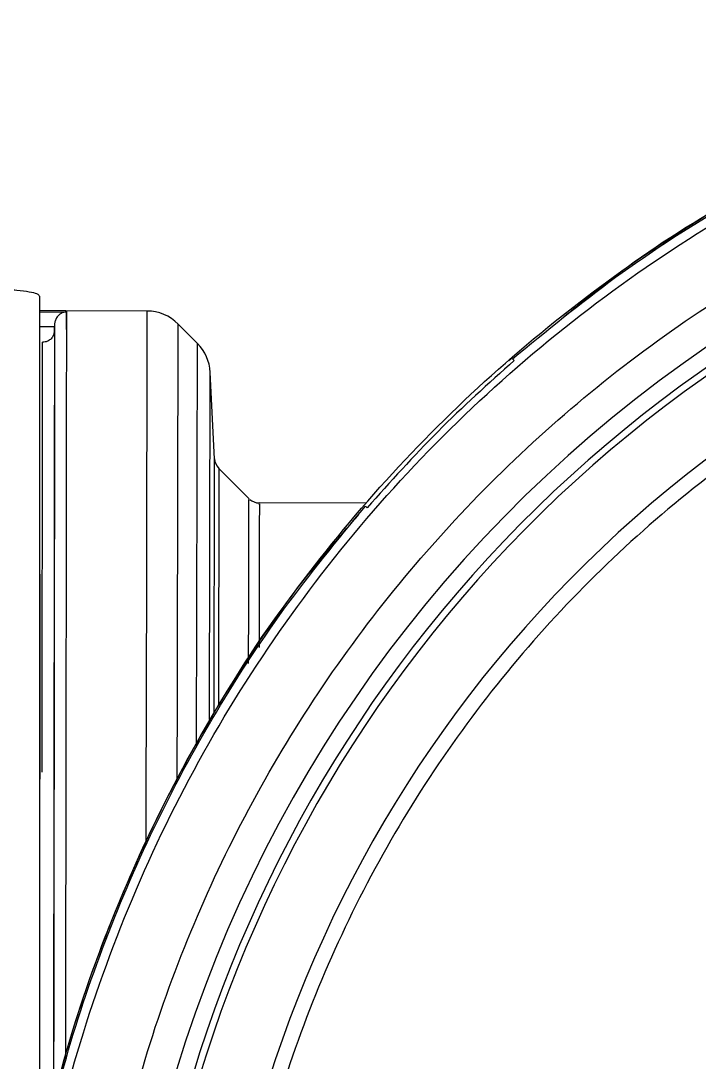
# Model space of a CAD drawing. Header units: millimetres. Extents: x 2003 to 4439, y 563 to 2285.
# Drawn here: x 2548.3 to 2594.4, y 2062.7 to 2133.3 of the extents above; entities that cross this region are included whole.
import ezdxf

# ---------------------------------------------------------------- set-up
doc = ezdxf.new("R2010")
doc.units = ezdxf.units.MM

msp = doc.modelspace()

# ---------------------------------------------------------------- linework, layer by layer
at = {"color": 7, "linetype": 'Continuous', "lineweight": 25}
for p, q in [((2551.383, 2113.673), (2549.61, 2113.676)), ((2549.61, 2113.598), (2551.383, 2113.594)), ((2556.894, 2113.662), (2551.423, 2113.674)), ((2550.621, 2112.768), (2550.617, 2112.597)), ((2550.621, 2112.768), (2550.621, 2112.768)), ((2560.317, 2111.469), (2559.013, 2112.779)), ((2550.617, 2112.597), (2549.61, 2112.599)), ((2550.609, 2112.329), (2550.617, 2112.597)), ((2560.259, 2084.33), (2560.317, 2111.469)), ((2581.456, 2110.317), (2581.76, 2110.558)), ((2581.716, 2110.424), (2581.827, 2110.312)), ((2561.137, 2085.962), (2561.188, 2109.503)), ((2561.482, 2103.648), (2561.188, 2109.503)), ((2561.445, 2086.411), (2561.482, 2103.648)), ((2561.772, 2102.993), (2561.738, 2086.86)), ((2563.823, 2100.933), (2561.772, 2102.993)), ((2571.728, 2100.63), (2564.52, 2100.645)), ((2571.832, 2100.317), (2571.721, 2100.429))]:
    msp.add_line(p, q, dxfattribs=at)
at = {"color": 7, "linetype": 'Continuous', "lineweight": 25, "flags": 128}
for points in [[(2556.894, 2113.662), (2556.893, 2113.508), (2556.892, 2113.005), (2556.891, 2112.155), (2556.888, 2110.961), (2556.885, 2109.429), (2556.881, 2107.565), (2556.876, 2105.378), (2556.871, 2102.878), (2556.865, 2100.076), (2556.858, 2096.984), (2556.851, 2093.617), (2556.843, 2089.99), (2556.835, 2086.118), (2556.826, 2082.02), (2556.817, 2077.713), (2556.817, 2077.697)], [(2558.947, 2081.853), (2558.949, 2082.742), (2558.958, 2086.791), (2558.966, 2090.602), (2558.973, 2094.159), (2558.98, 2097.445), (2558.987, 2100.443), (2558.993, 2103.141), (2558.998, 2105.526), (2559.002, 2107.587), (2559.006, 2109.314), (2559.009, 2110.699), (2559.011, 2111.736), (2559.012, 2112.42), (2559.013, 2112.748), (2559.013, 2112.779)]]:
    msp.add_lwpolyline(points, dxfattribs=at)
at = {"color": 7, "linetype": 'Continuous', "lineweight": 25}
for centre, radius, start, end in [((2646.47, 2035.674), 91.48, 295.79271, 180), ((2646.47, 2035.674), 90.341, 353.64897, 186.35103), ((2646.47, 2035.674), 89.875, 353.64897, 186.35103), ((2646.47, 2035.674), 85.319, 353.33017, 186.66983), ((2556.887, 2110.662), 3, 44.87751, 89.87751), ((2558.192, 2109.352), 3, 2.87751, 44.87751), ((2562.481, 2103.698), 1, 182.87751, 224.87751), ((2564.525, 2101.645), 1, 229.28003, 268.60871)]:
    msp.add_arc(centre, radius, start, end, dxfattribs=at)
for points in [[(2548.796, 2046.464), (2549.32, 2050.115), (2550.368, 2057.419), (2553.488, 2068.062), (2557.696, 2078.305), (2563.051, 2088.006), (2569.456, 2097.045), (2576.837, 2105.307), (2585.099, 2112.688), (2594.139, 2119.093), (2603.839, 2124.448), (2614.082, 2128.656), (2624.725, 2131.776), (2632.029, 2132.824), (2635.68, 2133.348)], [(2548.999, 2053.006), (2549.685, 2056.301), (2551.058, 2062.889), (2554.379, 2072.441), (2558.583, 2081.625), (2563.718, 2090.328), (2569.708, 2098.464), (2576.495, 2105.949), (2584.009, 2112.705), (2592.171, 2118.659), (2600.896, 2123.757), (2610.097, 2127.922), (2619.663, 2131.202), (2626.258, 2132.546), (2629.555, 2133.219)], [(2581.716, 2110.424), (2584.012, 2112.311), (2588.605, 2116.085), (2596.106, 2120.93), (2603.977, 2125.131), (2612.206, 2128.578), (2620.7, 2131.331), (2626.528, 2132.506), (2629.442, 2133.094)], [(2552.729, 2035.674), (2552.816, 2038.742), (2552.99, 2044.877), (2554.394, 2053.992), (2556.619, 2062.93), (2559.727, 2071.605), (2563.665, 2079.934), (2568.402, 2087.838), (2573.891, 2095.238), (2580.079, 2102.065), (2586.906, 2108.253), (2594.307, 2113.742), (2602.21, 2118.479), (2610.539, 2122.418), (2619.215, 2125.526), (2628.153, 2127.751), (2637.267, 2129.154), (2643.402, 2129.328), (2646.47, 2129.415)], [(2646.47, 2119.96), (2643.507, 2119.87), (2637.582, 2119.689), (2628.793, 2118.234), (2620.2, 2115.929), (2611.899, 2112.714), (2603.982, 2108.649), (2596.537, 2103.771), (2589.646, 2098.137), (2583.387, 2091.809), (2577.829, 2084.857), (2573.034, 2077.36), (2569.054, 2069.398), (2565.935, 2061.063), (2563.706, 2052.444), (2562.415, 2043.642), (2561.99, 2034.743), (2562.499, 2028.837), (2562.754, 2025.884)], [(2551.42, 2112.42), (2551.421, 2112.785), (2551.422, 2113.516), (2551.422, 2113.621), (2551.423, 2113.674)], [(2581.827, 2110.312), (2580.072, 2108.736), (2576.561, 2105.583), (2573.408, 2102.073), (2571.832, 2100.317)], [(2549.05, 2052.702), (2549.638, 2055.616), (2550.814, 2061.444), (2553.566, 2069.938), (2557.014, 2078.167), (2561.214, 2086.038), (2566.059, 2093.539), (2569.833, 2098.132), (2571.721, 2100.429)]]:
    msp.add_open_spline(points, degree=3, dxfattribs=at)
for points, knots in [([(2585.162, 2113.249), (2586.431, 2114.283), (2590.171, 2117.331), (2596.897, 2121.506), (2605.07, 2125.765), (2613.299, 2129.076), (2621.435, 2131.611), (2626.886, 2132.69), (2629.555, 2133.219)], [0, 0, 0, 0, 0.099746, 0.294067, 0.481254, 0.661306, 0.834221, 1, 1, 1, 1]), ([(2549.61, 2114.66), (2549.573, 2114.715), (2549.5, 2114.825), (2548.93, 2114.961), (2548.063, 2115.066), (2546.915, 2115.137), (2546.05, 2115.146), (2545.61, 2115.15)], [0, 0, 0, 0, 0.184668, 0.3699947, 0.5658507, 0.7794444, 1, 1, 1, 1]), ([(2549.611, 2055.722), (2549.611, 2056.978), (2549.611, 2060.801), (2549.611, 2065.729), (2549.611, 2071.767), (2549.611, 2076.429), (2549.611, 2082.001), (2549.611, 2086.24), (2549.61, 2091.218), (2549.61, 2095.863), (2549.61, 2100.01), (2549.61, 2103.747), (2549.61, 2106.402), (2549.61, 2109.274), (2549.61, 2111.196), (2549.61, 2113.297), (2549.61, 2114.099), (2549.61, 2114.66)], [0, 0, 0, 0, 0.041991, 0.127821, 0.170695, 0.256527, 0.299401, 0.385233, 0.428107, 0.513939, 0.599771, 0.642645, 0.728477, 0.77135, 0.857181, 0.900055, 1, 1, 1, 1]), ([(2551.383, 2113.594), (2551.382, 2113.594), (2551.376, 2113.592), (2551.285, 2113.581), (2551.1, 2113.527), (2550.862, 2113.368), (2550.695, 2113.116), (2550.631, 2112.917), (2550.623, 2112.802), (2550.621, 2112.768)], [0, 0, 0, 0, 0.0146665, 0.0629057, 0.2528185, 0.5796375, 0.7759438, 0.9348975, 1, 1, 1, 1]), ([(2551.423, 2113.674), (2551.423, 2113.608), (2551.423, 2113.477), (2551.422, 2112.427), (2551.42, 2111.052), (2551.419, 2109.634), (2551.417, 2108.424), (2551.416, 2107.067), (2551.414, 2105.569), (2551.412, 2103.934), (2551.409, 2101.628), (2551.405, 2098.39), (2551.399, 2093.886), (2551.392, 2088.581), (2551.384, 2082.44), (2551.374, 2075.424), (2551.365, 2068.879), (2551.359, 2064.541), (2551.357, 2062.977)], [0, 0, 0, 0, 0.077148, 0.153713, 0.229695, 0.267477, 0.305113, 0.342602, 0.379946, 0.417144, 0.454196, 0.525129, 0.600563, 0.680497, 0.764931, 0.853864, 0.947295, 1, 1, 1, 1]), ([(2551.383, 2113.594), (2551.383, 2113.616), (2551.383, 2113.668), (2551.383, 2113.637), (2551.383, 2113.619)], [0, 0, 0, 0, 0.3985126, 1, 1, 1, 1]), ([(2550.621, 2112.768), (2550.621, 2112.507), (2550.621, 2111.972), (2550.619, 2109.946), (2550.615, 2107.091), (2550.611, 2103.422), (2550.605, 2098.751), (2550.597, 2093.034), (2550.588, 2086.258), (2550.579, 2079.121), (2550.569, 2071.904), (2550.561, 2065.7), (2550.555, 2061.571), (2550.553, 2059.902)], [0, 0, 0, 0, 0.094145, 0.193435, 0.281386, 0.373015, 0.468324, 0.567312, 0.66998, 0.77633, 0.858534, 0.942811, 1, 1, 1, 1]), ([(2550.609, 2112.329), (2550.599, 2112.241), (2550.578, 2112.064), (2550.438, 2111.828), (2550.232, 2111.65), (2550.008, 2111.559), (2549.863, 2111.55), (2549.808, 2111.547)], [0, 0, 0, 0, 0.211414, 0.429643, 0.647703, 0.865409, 1, 1, 1, 1]), ([(2550.609, 2112.329), (2550.609, 2112.305), (2550.609, 2112.268), (2550.609, 2112.191), (2550.609, 2112.095), (2550.609, 2111.965), (2550.609, 2111.835), (2550.609, 2111.699), (2550.609, 2111.517), (2550.608, 2111.209), (2550.608, 2110.879), (2550.608, 2110.583), (2550.607, 2110.396), (2550.607, 2110.189), (2550.607, 2109.96), (2550.607, 2109.707), (2550.606, 2108.879), (2550.604, 2107.331), (2550.601, 2104.821), (2550.598, 2102.329), (2550.595, 2100.036), (2550.592, 2098.084), (2550.59, 2096.579), (2550.589, 2095.641), (2550.588, 2095.186), (2550.588, 2095.053), (2550.588, 2095.01), (2550.588, 2094.995), (2550.588, 2094.99), (2550.588, 2094.988), (2550.588, 2094.987), (2550.588, 2094.986), (2550.588, 2094.986), (2550.588, 2094.986), (2550.588, 2094.986), (2550.588, 2094.986), (2550.588, 2094.765), (2550.587, 2094.196), (2550.586, 2093.112), (2550.584, 2091.743), (2550.582, 2090.397), (2550.581, 2089.369), (2550.58, 2088.567), (2550.579, 2087.688), (2550.577, 2086.598), (2550.576, 2085.472), (2550.574, 2084.513), (2550.573, 2083.553), (2550.572, 2082.493), (2550.57, 2081.23), (2550.569, 2080.104), (2550.567, 2079.052), (2550.566, 2078.008), (2550.564, 2076.946), (2550.563, 2075.828), (2550.561, 2074.616), (2550.559, 2073.048), (2550.557, 2071.332), (2550.555, 2069.662), (2550.553, 2068.267), (2550.551, 2066.99), (2550.549, 2065.198), (2550.546, 2063.566), (2550.545, 2062.162), (2550.544, 2061.566), (2550.543, 2060.968), (2550.543, 2060.566), (2550.542, 2060.343), (2550.542, 2060.263), (2550.542, 2060.093), (2550.542, 2059.944), (2550.542, 2059.851)], [0, 0, 0, 0, 0.012731, 0.019932, 0.032651, 0.047597, 0.059828, 0.067378, 0.080831, 0.100684, 0.128346, 0.136881, 0.145952, 0.155559, 0.165701, 0.176379, 0.187593, 0.265595, 0.333484, 0.391258, 0.438913, 0.476448, 0.50386, 0.521149, 0.525997, 0.527472, 0.528021, 0.5282, 0.528267, 0.528294, 0.528305, 0.52831, 0.528312, 0.528313, 0.528313, 0.528314, 0.528314, 0.539711, 0.557422, 0.582649, 0.606451, 0.62101, 0.630079, 0.642964, 0.660519, 0.678211, 0.691797, 0.70145, 0.718725, 0.736001, 0.753277, 0.764234, 0.777989, 0.794543, 0.80571, 0.821168, 0.840916, 0.864954, 0.885085, 0.902226, 0.915656, 0.931077, 0.966336, 0.973263, 0.980189, 0.987116, 0.994043, 0.994137, 0.994848, 0.996798, 1, 1, 1, 1]), ([(2549.772, 2082.394), (2549.773, 2083.463), (2549.776, 2085.823), (2549.781, 2089.164), (2549.785, 2092.414), (2549.788, 2095.304), (2549.792, 2097.858), (2549.796, 2101.167), (2549.8, 2104.86), (2549.805, 2108.288), (2549.807, 2110.655), (2549.808, 2111.249), (2549.808, 2111.547)], [0, 0, 0, 0, 0.063306, 0.139766, 0.212797, 0.2824, 0.348573, 0.411317, 0.560447, 0.70786, 0.853557, 1, 1, 1, 1]), ([(2563.792, 2089.759), (2563.793, 2089.84), (2563.797, 2091.733), (2563.803, 2094.519), (2563.81, 2097.956), (2563.814, 2100.04), (2563.816, 2101.002), (2563.816, 2100.847), (2563.816, 2100.81)], [0, 0, 0, 0, 0.010308, 0.239867, 0.469425, 0.698984, 0.928543, 1, 1, 1, 1]), ([(2564.523, 2100.516), (2564.523, 2100.553), (2564.523, 2100.707), (2564.521, 2099.761), (2564.516, 2097.635), (2564.51, 2094.669), (2564.504, 2091.993), (2564.502, 2090.845)], [0, 0, 0, 0, 0.076617, 0.322717, 0.568818, 0.814919, 1, 1, 1, 1]), ([(2548.999, 2053.007), (2549.605, 2055.963), (2550.805, 2061.811), (2553.572, 2070.236), (2556.933, 2078.22), (2561.343, 2086.479), (2566.027, 2093.775), (2569.829, 2098.184), (2571.243, 2099.824)], [0, 0, 0, 0, 0.1724649, 0.3411658, 0.5061024, 0.6672745, 0.8762679, 1, 1, 1, 1]), ([(2549.61, 2095.816), (2549.61, 2095.386), (2549.61, 2093.233), (2549.61, 2089.888), (2549.611, 2085.658), (2549.611, 2083.238), (2549.611, 2081.903)], [0, 0, 0, 0, 0.105664, 0.528737, 0.740064, 1, 1, 1, 1])]:
    msp.add_open_spline(points, degree=3, knots=knots, dxfattribs=at)

doc.saveas('drawing.dxf')
